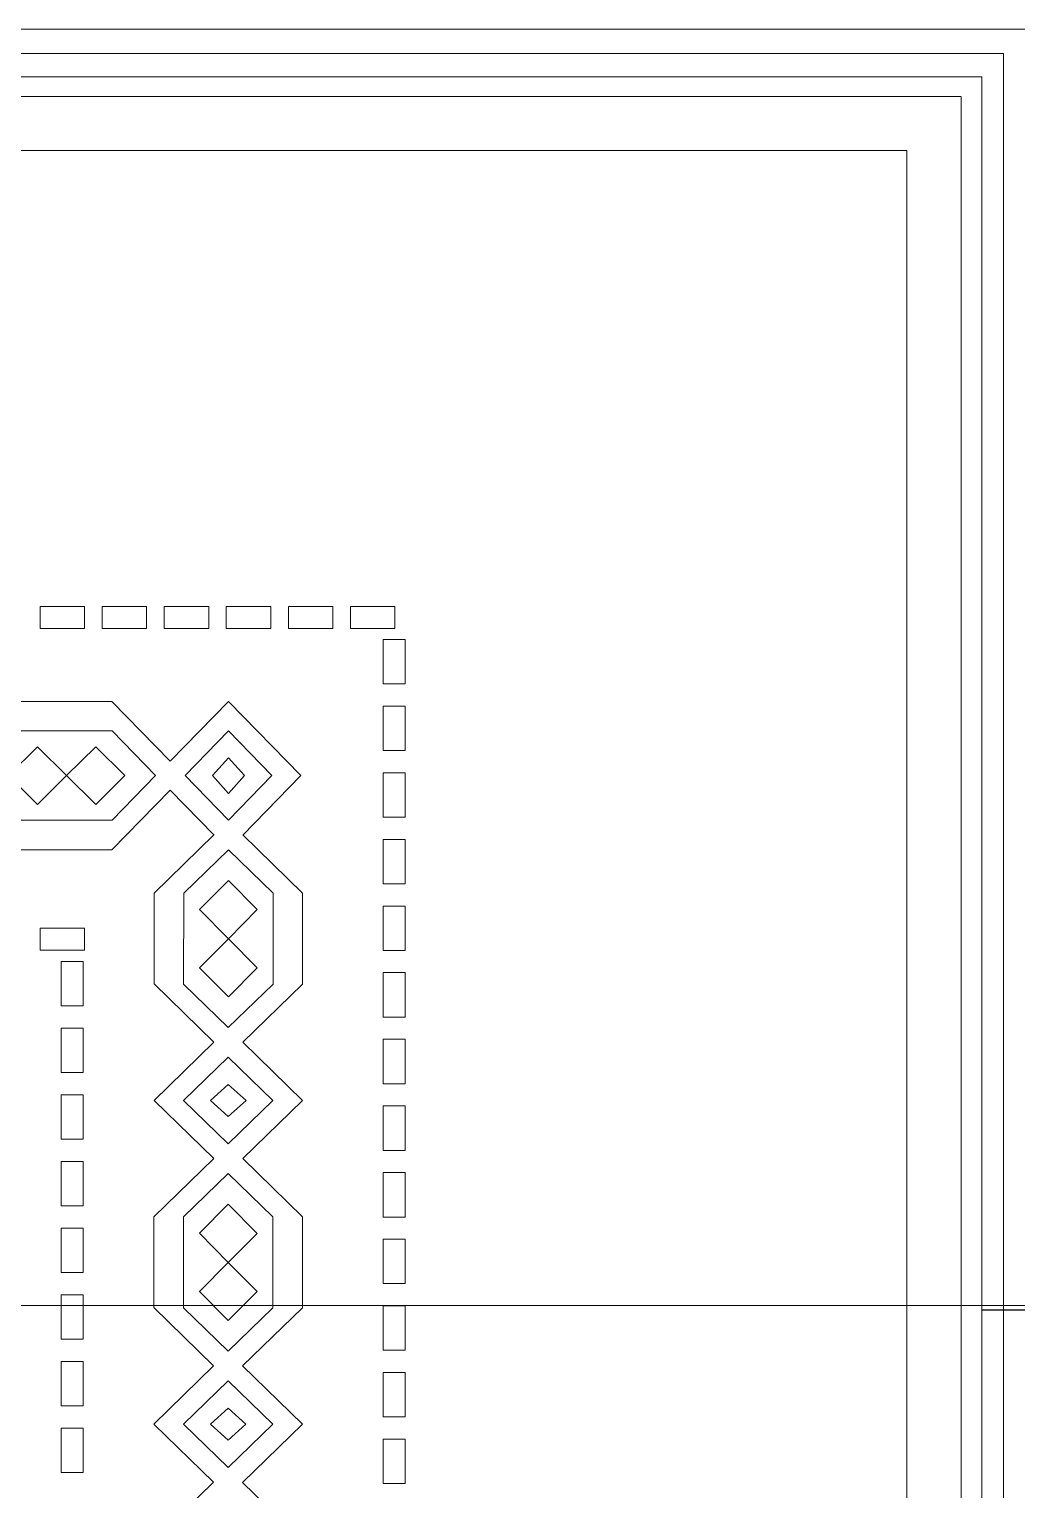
# Model space of a CAD drawing. Header units: inches. Extents: x -813 to 82, y -70 to 268.
# Drawn here: x -28.92 to -15.19, y 95.54 to 115.85 of the extents above; entities that cross this region are included whole.
import ezdxf

# ---------------------------------------------------------------- set-up
doc = ezdxf.new("R2010")
doc.units = ezdxf.units.IN
doc.header["$MEASUREMENT"] = 0
for name, color, linetype, lineweight, true_color in [('Brown', 7, 'Continuous', 0, 0x653e10), ('Cream', 7, 'Continuous', 0, 0xbdbc8f), ('Golden', 7, 'Continuous', 0, 0xefe861), ('Lines', 1, 'Continuous', 5, 0xff0000), ('Sky Blue', 7, 'Continuous', 0, 0x7dc1de)]:
    doc.layers.add(name, color=color, linetype=linetype, lineweight=lineweight, true_color=true_color)
doc.layers.add('Hatch 01_UC', color=7, linetype='Continuous')
doc.layers.add('Rugs', color=201, linetype='Continuous')
doc.layers.add('Partition Wall', color=6, linetype='Continuous', lineweight=0)

# ---------------------------------------------------------------- blocks, each defined once
blk = doc.blocks.new('*U151')
at = {"layer": 'Sky Blue'}
blk.add_lwpolyline([(0, 4.83), (0, -4.83), (19.52, -4.83), (19.52, 4.83), (0, 4.83)], dxfattribs=at)
blk = doc.blocks.new('*U152')
at = {"layer": 'Golden', "color": 0, "linetype": 'ByBlock', "lineweight": -2, "transparency": 16777216}
for p in [(54814450336.58733, 30362875538.34099), (54814450365.87362, 30362875538.34099), (54814450395.15991, 30362875538.34099), (54814450424.44621, 30362875538.34099), (54814450453.7325, 30362875538.34099), (54814450483.01879, 30362875538.34099), (54814450512.30508, 30362875538.34099), (54814450541.59138, 30362875538.34099)]:
    blk.add_blockref('*U151', p, dxfattribs=at)
blk = doc.blocks.new('*U148')
at = {"layer": 'Sky Blue'}
blk.add_lwpolyline([(19.52, 4.83), (19.52, -4.83), (0, -4.83), (0, 4.83), (19.52, 4.83)], dxfattribs=at)
blk = doc.blocks.new('*U149')
at = {"layer": 'Golden', "color": 0, "linetype": 'ByBlock', "lineweight": -2, "transparency": 16777216, "rotation": 90}
blk.add_blockref('*U148', (54814450326.7437, 30362875524.28402), dxfattribs=at)
blk = doc.blocks.new('*U130')
at = {"layer": 'Sky Blue'}
blk.add_lwpolyline([(0, 4.83), (0, -4.83), (19.52, -4.83), (19.52, 4.83), (0, 4.83)], dxfattribs=at)
blk = doc.blocks.new('*U131')
at = {"layer": 'Golden', "color": 0, "linetype": 'ByBlock', "lineweight": -2, "transparency": 16777216}
for p in [(54814450195.05756, 30362875679.85319), (54814450224.34385, 30362875679.85319), (54814450253.63014, 30362875679.85319), (54814450282.91644, 30362875679.85319), (54814450312.20273, 30362875679.85319), (54814450341.48902, 30362875679.85319), (54814450370.77531, 30362875679.85319), (54814450400.06161, 30362875679.85319), (54814450429.3479, 30362875679.85319), (54814450458.63419, 30362875679.85319), (54814450487.92049, 30362875679.85319), (54814450517.20678, 30362875679.85319), (54814450546.49307, 30362875679.85319)]:
    blk.add_blockref('*U130', p, dxfattribs=at)
blk = doc.blocks.new('*U146')
at = {"layer": 'Sky Blue'}
blk.add_lwpolyline([(19.52, 4.83), (19.52, -4.83), (0, -4.83), (0, 4.83), (19.52, 4.83)], dxfattribs=at)
blk = doc.blocks.new('*U147')
at = {"layer": 'Golden', "color": 0, "linetype": 'ByBlock', "lineweight": -2, "transparency": 16777216, "rotation": 90}
for p in [(54814450185.48431, 30362875660.56834), (54814450185.48431, 30362875633.31148), (54814450185.48431, 30362875606.05462), (54814450185.48431, 30362875578.79775), (54814450185.48431, 30362875551.54089), (54814450185.48431, 30362875524.28402)]:
    blk.add_blockref('*U146', p, dxfattribs=at)
blk = doc.blocks.new('Carpet 3')
at = {"layer": 'Brown'}
for p, q in [((1339.13, 3589.3), (1339.13, 11.78)), ((1328.85, 3577.18), (1328.85, 21.29)), ((1320.21, 3570.2), (1320.21, 30.37)), ((1296.43, 3544.23), (1296.43, 54.15)), ((1296.43, 54.15), (-1292.97, 54.15)), ((1320.21, 30.37), (-1319.8, 30.37)), ((1328.85, 21.29), (-1330.33, 21.29)), ((1339.13, 11.78), (-1339.71, 11.78))]:
    blk.add_line(p, q, dxfattribs=at)
for points in [[(1009.11, 410.52), (1021.78, 423.28), (1009.11, 436.04), (1021.78, 448.8), (1034.45, 436.04), (1021.78, 423.28), (1034.45, 410.52), (1021.78, 397.76)], [(729.76, 352.34), (736.8, 344.53), (743.85, 352.33), (736.81, 360.14)], [(795.12, 364.97), (807.87, 352.3), (820.64, 364.96), (833.39, 352.29), (820.63, 339.63), (807.87, 352.3), (795.1, 339.64), (782.35, 352.31)], [(872, 352.27), (879.04, 344.46), (886.09, 352.26), (879.05, 360.07)], [(937.36, 364.9), (950.11, 352.23), (962.88, 364.89), (975.64, 352.22), (962.87, 339.56), (950.11, 352.23), (937.35, 339.57), (924.59, 352.24)], [(1021.78, 345.17), (1029.59, 352.21), (1021.78, 359.26), (1013.97, 352.21)]]:
    blk.add_lwpolyline(points, close=True, dxfattribs=at)
at = {"layer": 'Cream'}
for points in [[(1002.15, 403.34), (1002.15, 443.31), (1021.78, 462.34), (1041.41, 443.31), (1041.41, 403.34), (1021.78, 384.31)], [(736.81, 371.97), (755.83, 352.33), (736.79, 332.71), (717.77, 352.35)], [(787.94, 371.94), (827.91, 371.92), (846.93, 352.28), (827.89, 332.66), (787.92, 332.68), (768.9, 352.32)], [(879.05, 371.89), (898.08, 352.26), (879.03, 332.64), (860.01, 352.28)], [(930.18, 371.87), (970.15, 371.85), (989.17, 352.21), (970.13, 332.59), (930.16, 332.61), (911.14, 352.25)], [(1002.15, 352.21), (1021.78, 371.24), (1041.41, 352.21), (1021.78, 333.18)]]:
    blk.add_lwpolyline(points, close=True, dxfattribs=at)
at = {"layer": 'Golden'}
blk.add_line((1349.76, 3600.45), (1349.76, 0), dxfattribs=at)
at = {"layer": 'Lines'}
for points in [[(1015.4, 377.78), (989.17, 403.36), (989.17, 443.29)], [(1028.16, 377.78), (1054.39, 403.36), (1054.39, 443.29)], [(685.65, 384.97), (711.22, 358.73)], [(711.22, 358.73), (736.82, 384.94), (762.39, 358.7)], [(762.37, 358.7), (787.97, 384.92), (827.89, 384.9)], [(827.89, 384.9), (853.46, 358.66)], [(853.46, 358.66), (879.06, 384.87), (904.63, 358.63)], [(904.61, 358.63), (930.21, 384.85), (970.14, 384.83)], [(970.14, 384.83), (995.71, 358.59)], [(995.64, 358.52), (1015.4, 377.79)], [(1021.81, 320.37), (1054.39, 352.21), (1028.16, 377.79)], [(989.17, 352.21), (989.17, 352.21)], [(685.62, 319.76), (711.21, 345.97)], [(711.21, 345.97), (736.78, 319.73), (762.38, 345.95)], [(762.36, 345.95), (787.93, 319.7), (827.86, 319.68)], [(827.86, 319.68), (853.46, 345.9)], [(853.46, 345.9), (879.03, 319.66), (904.62, 345.87)], [(904.61, 345.87), (930.18, 319.63), (970.1, 319.61)], [(970.1, 319.61), (995.7, 345.83)], [(1021.81, 320.37), (995.64, 345.9)]]:
    blk.add_lwpolyline(points, dxfattribs=at)
at = {"layer": 'Golden', "rotation": 180}
for name in ['*U149', '*U147', '*U152', '*U131']:
    blk.add_blockref(name, (54814451276.67, 30362875959.19), dxfattribs=at)

msp = doc.modelspace()

# ---------------------------------------------------------------- linework, layer by layer
at = {"layer": 'Hatch 01_UC', "color": 44, "linetype": 'Continuous', "transparency": 33554636}
msp.add_line((18.50498, 98.04026), (-15.67664, 98.04026), dxfattribs=at)
at = {"layer": 'Partition Wall', "lineweight": 5}
msp.add_line((18.50498, 98.10276), (-171.24502, 98.10276), dxfattribs=at)

# ---------------------------------------------------------------- block references
at = {"layer": 'Rugs', "xscale": 0.0316440577133752, "yscale": 0.0316440577133752, "zscale": 0.0316440577133752, "rotation": 89.99999999999999}
msp.add_blockref('Carpet 3', (-15.00294, 73.13821), dxfattribs=at)

doc.saveas('drawing.dxf')
